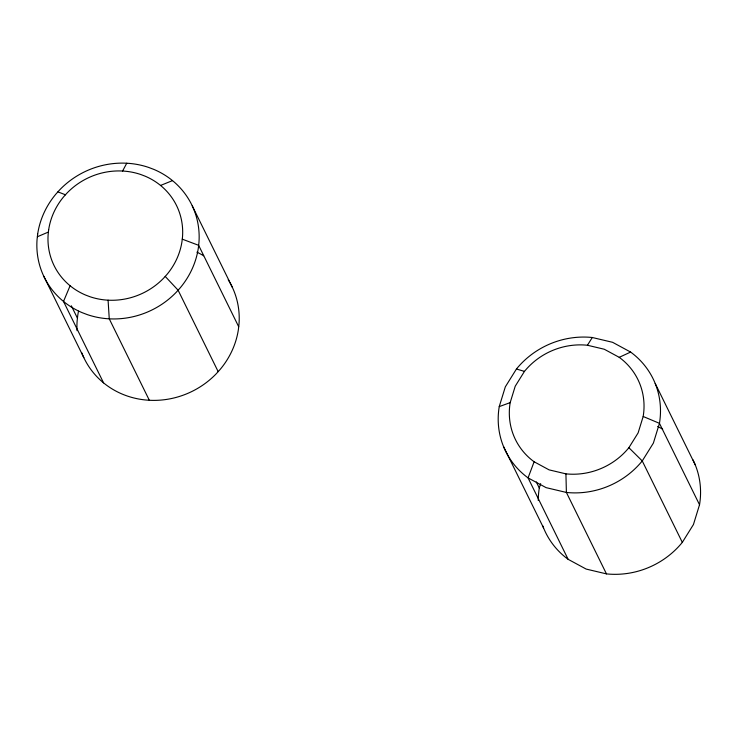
<?xml version="1.0" encoding="UTF-8"?>
<svg xmlns="http://www.w3.org/2000/svg" width="737" height="737" viewBox="0 0 737 737"><rect width="100%" height="100%" fill="white"/><g stroke="black" fill="none" stroke-linecap="round" stroke-linejoin="round"><path stroke-width="1.11" d="M568.144 559.328L528.07 477.889A82.157 76.86 -26.2 0 1 499.235 406.621L505.315 386.861L516.444 369.007A82.157 76.86 -26.2 0 1 592.299 337.509L612.594 342.309L630.614 352.065A82.157 76.86 -26.2 0 1 659.458 423.333L699.524 504.762L693.443 524.532L682.315 542.377A82.157 76.86 -26.2 0 1 606.459 573.883L586.164 569.075L568.144 559.328A82.157 76.86 -26.2 0 1 542.754 525.84M587.426 345.248L604.266 349.237L619.227 357.334A68.191 63.787 -26.2 0 1 643.171 416.488L638.122 432.886L628.882 447.709A68.191 63.787 -26.2 0 1 565.924 473.854L549.083 469.865L534.113 461.767A68.191 63.787 -26.2 0 1 510.179 402.614L515.227 386.206L524.458 371.393A68.191 63.787 -26.2 0 1 587.426 345.248L592.299 337.509M538.259 500.515A82.157 76.86 -26.2 0 1 539.3 488.06L540.654 483.665M534.113 461.767L528.07 477.889L546.099 487.645L566.394 492.445A82.157 76.86 -26.2 0 0 642.249 460.947L653.378 443.103L659.458 423.333L643.171 416.488M70.098 285.753L63.511 301.451L103.576 382.881M122.591 171.03L126.746 163.227M619.227 357.334L630.614 352.065M37.375 236.743L48.412 232.044M160.565 185.448L172.504 180.611M499.235 406.621L510.179 402.614M516.444 369.007L524.458 371.393M182.26 239.157L198.64 245.32L238.705 326.749M57.91 191.86L65.455 194.789M657.671 426.456L662.674 429.164M628.882 447.709L642.249 460.947L682.315 542.377M165.217 276.412L178.105 290.203L218.17 371.632M655.202 383.48L695.267 464.909M606.459 573.883L566.394 492.445L565.924 473.854M536.26 481.869L539.3 488.06M503.491 446.475L543.556 527.913M192.246 205.844L232.321 287.273M149.335 400.265L109.26 318.835L108.081 300.18M71.351 305.809L77.44 318.172M43.759 276.218L83.834 357.648M692.983 459.833A82.157 76.86 -26.2 0 1 699.524 504.762M229.852 282.511A82.157 76.86 -26.2 0 1 239.009 324.031L238.401 329.467A82.157 76.86 -26.2 0 1 220.077 369.523L216.273 373.742A82.157 76.86 -26.2 0 1 81.724 352.71M77.035 330.664A82.157 76.86 -26.2 0 1 77.136 320.89L77.744 315.464A82.157 76.86 -26.2 0 1 78.518 311.143M196.899 252.165A82.157 76.86 -26.2 0 1 203.67 255.785M228.203 279.747A82.157 76.86 -26.2 0 1 229.318 281.58M37.679 234.034L37.062 239.461A82.157 76.86 -26.2 0 0 82.194 312.672L87.362 314.635A82.157 76.86 -26.2 0 0 176.198 292.313L180.003 288.093A82.157 76.86 -26.2 0 0 198.336 248.028L198.944 242.602A82.157 76.86 -26.2 0 0 153.812 169.39L148.644 167.428A82.157 76.86 -26.2 0 0 59.808 189.75L56.003 193.969A82.157 76.86 -26.2 0 0 37.679 234.034M48.66 229.787L48.154 234.302A68.191 63.787 -26.2 0 0 85.612 295.067L89.896 296.698A68.191 63.787 -26.2 0 0 163.632 278.162L166.792 274.661A68.191 63.787 -26.2 0 0 182.002 241.414L182.509 236.909A68.191 63.787 -26.2 0 0 145.051 176.143L140.767 174.512A68.191 63.787 -26.2 0 0 67.03 193.039L63.87 196.539A68.191 63.787 -26.2 0 0 48.66 229.787"/></g></svg>
